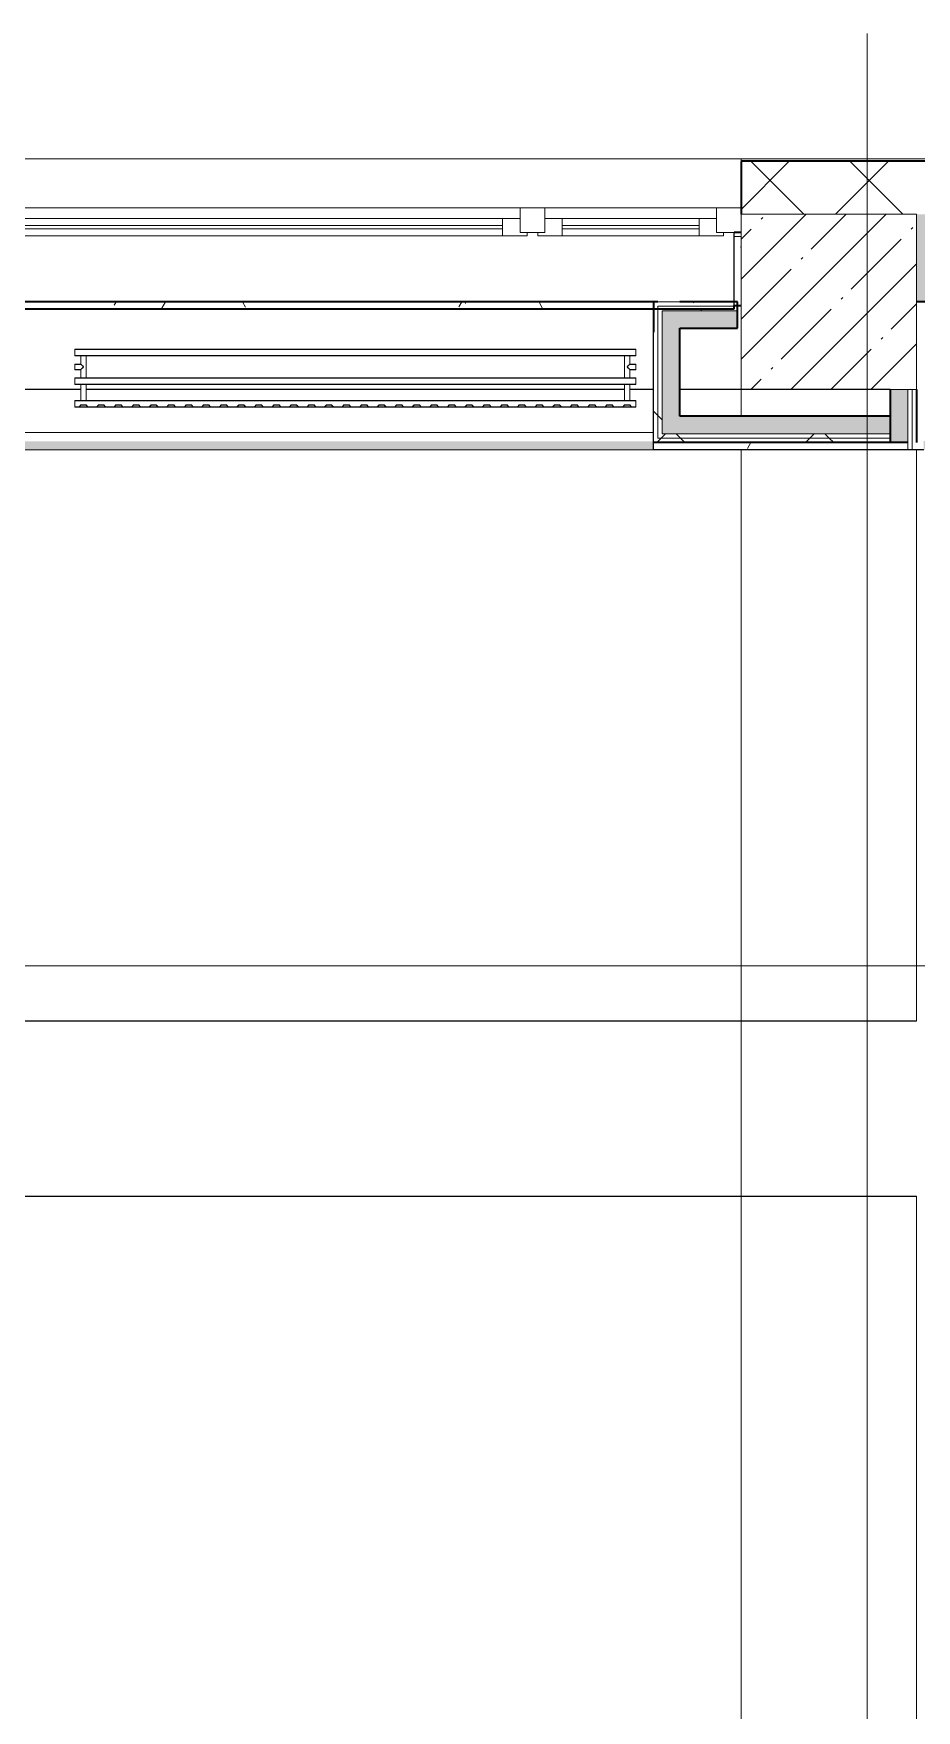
# Model space of a CAD drawing. Header units: millimetres. Extents: x 3914 to 443608, y -156176 to 78197.
# Drawn here: x 288547 to 291065, y -128843 to -124063 of the extents above; entities that cross this region are included whole.
import ezdxf

# ---------------------------------------------------------------- set-up
doc = ezdxf.new("R2010")
doc.units = ezdxf.units.MM
doc.layers.add('A-AREA-PATT-2', color=7, linetype='Continuous', lineweight=5, true_color=0xcde0ef, transparency=1)
for name, color, linetype, lineweight in [('A-FLOR', 7, 'Continuous', 9), ('A-GLAZ', 7, 'Continuous', 9), ('A-GLAZ-1', 7, 'Continuous', 5), ('A-WALL', 7, 'Continuous', 5), ('A-WALL-1', 7, 'Continuous', 35), ('I-WALL', 7, 'Continuous', 5), ('S-COLS', 7, 'Continuous', 9), ('S-COLS-1', 7, 'Continuous', 5), ('Оси', 7, 'Continuous', 9)]:
    doc.layers.add(name, color=color, linetype=linetype, lineweight=lineweight)
doc.layers.add('A-WALL-FNSH-1', color=9, linetype='Continuous', lineweight=5, true_color=0x808080)
doc.layers.add('M-EQPM-1', color=7, linetype='Continuous', lineweight=9, true_color=0xb2b2b2)
pattern_1 = [(0, (174964.42, -145977.62), (243.84, 60.96), [20.117, -162.763, 20.117, -162.763, -975.36]), (0, (174964.42, -145977.62), (243.84, 60.96), [-365.76, 20.117, -345.643, 20.117, -162.763, -426.72]), (0, (174964.42, -145977.62), (243.84, 60.96), [-914.4, 20.117, -101.803, 20.117, -284.683]), (120, (175055.86, -145947.14), (-174.71291, 180.691634), [20.117, -162.763, 20.117, -162.763, -975.36]), (120, (175055.86, -145947.14), (-174.71291, 180.691634), [-365.76, 20.117, -345.643, 20.117, -162.763, -426.72]), (120, (175055.86, -145947.14), (-174.71291, 180.691634), [-914.4, 20.117, -101.803, 20.117, -284.683]), (240, (175086.34, -145825.22), (-69.12709, -241.651634), [20.117, -162.763, 20.117, -162.763, -975.36]), (240, (175086.34, -145825.22), (-69.12709, -241.651634), [-365.76, 20.117, -345.643, 20.117, -162.763, -426.72]), (240, (175086.34, -145825.22), (-69.12709, -241.651634), [-914.4, 20.117, -101.803, 20.117, -284.683])]
pattern_2 = [(45, (174964.42, -145977.62), (-212.132, 212.132), []), (135, (174964.42, -145977.62), (-212.132, -212.132), [])]

# ---------------------------------------------------------------- blocks, each defined once
blk = doc.blocks.new('radiator_prado_classic_z_tip_30_po exemplyaru - Classic Z Тип 30-300-V473-Объем проектирования 2 этажа')
at = {"layer": 'M-EQPM-1'}
for p, q in [((0, 228), (0, 210)), ((1600, 228), (0, 228)), ((0, 210), (0, 228)), ((0, 228), (12.5, 228)), ((0, 210), (1600, 210)), ((17.8, 210), (0, 210)), ((12.5, 228), (37.5, 228)), ((37.5, 228), (12.5, 228)), ((12.5, 228), (37.5, 228)), ((12.5, 228), (17.5, 223)), ((12.5, 228), (17.5, 223)), ((32.5, 223), (17.5, 223)), ((17.5, 223), (32.5, 223)), ((17.5, 210), (17.5, 164)), ((17.5, 210), (17.5, 164)), ((17.8, 210), (17.5, 210)), ((17.5, 210), (17.8, 210)), ((17.8, 210), (17.5, 210)), ((17.5, 210), (32.5, 210)), ((32.2, 210), (17.8, 210)), ((17.8, 210), (32.2, 210)), ((18.5, 210), (17.8, 210)), ((19.7, 210), (18.5, 210)), ((21.2, 210), (19.7, 210)), ((23.1, 210), (21.2, 210)), ((25, 210), (23.1, 210)), ((26.9, 210), (25, 210)), ((28.7, 210), (26.9, 210)), ((30.3, 210), (28.7, 210)), ((31.5, 210), (30.3, 210)), ((32.2, 210), (31.5, 210)), ((32.5, 210), (32.2, 210)), ((32.2, 210), (32.5, 210)), ((32.5, 210), (32.2, 210)), ((1567.8, 210), (32.2, 210)), ((32.5, 223), (37.5, 228)), ((37.5, 228), (32.5, 223)), ((32.5, 164), (32.5, 210)), ((32.5, 164), (32.5, 210)), ((37.5, 228), (62.5, 228)), ((62.5, 228), (87.5, 228)), ((87.5, 228), (62.5, 228)), ((62.5, 228), (87.5, 228)), ((62.5, 228), (67.5, 223)), ((62.5, 228), (67.5, 223)), ((82.5, 223), (67.5, 223)), ((67.5, 223), (82.5, 223)), ((82.5, 223), (87.5, 228)), ((87.5, 228), (82.5, 223)), ((87.5, 228), (112.5, 228)), ((112.5, 228), (137.5, 228)), ((137.5, 228), (112.5, 228)), ((112.5, 228), (137.5, 228)), ((112.5, 228), (117.5, 223)), ((112.5, 228), (117.5, 223)), ((132.5, 223), (117.5, 223)), ((117.5, 223), (132.5, 223)), ((132.5, 223), (137.5, 228)), ((137.5, 228), (132.5, 223)), ((137.5, 228), (162.5, 228)), ((162.5, 228), (187.5, 228)), ((187.5, 228), (162.5, 228)), ((162.5, 228), (187.5, 228)), ((162.5, 228), (167.5, 223)), ((162.5, 228), (167.5, 223)), ((182.5, 223), (167.5, 223)), ((167.5, 223), (182.5, 223)), ((182.5, 223), (187.5, 228)), ((187.5, 228), (182.5, 223)), ((187.5, 228), (212.5, 228)), ((212.5, 228), (237.5, 228)), ((237.5, 228), (212.5, 228)), ((212.5, 228), (237.5, 228)), ((212.5, 228), (217.5, 223)), ((212.5, 228), (217.5, 223)), ((232.5, 223), (217.5, 223)), ((217.5, 223), (232.5, 223)), ((232.5, 223), (237.5, 228)), ((237.5, 228), (232.5, 223)), ((237.5, 228), (262.5, 228)), ((262.5, 228), (287.5, 228)), ((287.5, 228), (262.5, 228)), ((262.5, 228), (287.5, 228)), ((262.5, 228), (267.5, 223)), ((262.5, 228), (267.5, 223)), ((282.5, 223), (267.5, 223)), ((267.5, 223), (282.5, 223)), ((282.5, 223), (287.5, 228)), ((287.5, 228), (282.5, 223)), ((287.5, 228), (312.5, 228)), ((312.5, 228), (337.5, 228)), ((337.5, 228), (312.5, 228)), ((312.5, 228), (337.5, 228)), ((312.5, 228), (317.5, 223)), ((312.5, 228), (317.5, 223)), ((332.5, 223), (317.5, 223)), ((317.5, 223), (332.5, 223)), ((332.5, 223), (337.5, 228)), ((337.5, 228), (332.5, 223)), ((337.5, 228), (362.5, 228)), ((362.5, 228), (387.5, 228)), ((387.5, 228), (362.5, 228)), ((362.5, 228), (387.5, 228)), ((362.5, 228), (367.5, 223)), ((362.5, 228), (367.5, 223)), ((382.5, 223), (367.5, 223)), ((367.5, 223), (382.5, 223)), ((382.5, 223), (387.5, 228)), ((387.5, 228), (382.5, 223)), ((387.5, 228), (412.5, 228)), ((412.5, 228), (437.5, 228)), ((437.5, 228), (412.5, 228)), ((412.5, 228), (437.5, 228)), ((412.5, 228), (417.5, 223)), ((412.5, 228), (417.5, 223)), ((432.5, 223), (417.5, 223)), ((417.5, 223), (432.5, 223)), ((432.5, 223), (437.5, 228)), ((437.5, 228), (432.5, 223)), ((437.5, 228), (462.5, 228)), ((462.5, 228), (487.5, 228)), ((487.5, 228), (462.5, 228)), ((462.5, 228), (487.5, 228)), ((462.5, 228), (467.5, 223)), ((462.5, 228), (467.5, 223)), ((482.5, 223), (467.5, 223)), ((467.5, 223), (482.5, 223)), ((482.5, 223), (487.5, 228)), ((487.5, 228), (482.5, 223)), ((487.5, 228), (512.5, 228)), ((512.5, 228), (537.5, 228)), ((537.5, 228), (512.5, 228)), ((512.5, 228), (537.5, 228)), ((512.5, 228), (517.5, 223)), ((512.5, 228), (517.5, 223)), ((532.5, 223), (517.5, 223)), ((517.5, 223), (532.5, 223)), ((532.5, 223), (537.5, 228)), ((537.5, 228), (532.5, 223)), ((537.5, 228), (562.5, 228)), ((562.5, 228), (587.5, 228)), ((587.5, 228), (562.5, 228)), ((562.5, 228), (587.5, 228)), ((562.5, 228), (567.5, 223)), ((562.5, 228), (567.5, 223)), ((582.5, 223), (567.5, 223)), ((567.5, 223), (582.5, 223)), ((582.5, 223), (587.5, 228)), ((587.5, 228), (582.5, 223)), ((587.5, 228), (612.5, 228)), ((612.5, 228), (637.5, 228)), ((637.5, 228), (612.5, 228)), ((612.5, 228), (637.5, 228)), ((612.5, 228), (617.5, 223)), ((612.5, 228), (617.5, 223)), ((632.5, 223), (617.5, 223)), ((617.5, 223), (632.5, 223)), ((632.5, 223), (637.5, 228)), ((637.5, 228), (632.5, 223)), ((637.5, 228), (662.5, 228)), ((662.5, 228), (687.5, 228)), ((687.5, 228), (662.5, 228)), ((662.5, 228), (687.5, 228)), ((662.5, 228), (667.5, 223)), ((662.5, 228), (667.5, 223)), ((682.5, 223), (667.5, 223)), ((667.5, 223), (682.5, 223)), ((682.5, 223), (687.5, 228)), ((687.5, 228), (682.5, 223)), ((687.5, 228), (712.5, 228)), ((712.5, 228), (737.5, 228)), ((737.5, 228), (712.5, 228)), ((712.5, 228), (737.5, 228)), ((712.5, 228), (717.5, 223)), ((712.5, 228), (717.5, 223)), ((732.5, 223), (717.5, 223)), ((717.5, 223), (732.5, 223)), ((732.5, 223), (737.5, 228)), ((737.5, 228), (732.5, 223)), ((737.5, 228), (762.5, 228)), ((762.5, 228), (787.5, 228)), ((787.5, 228), (762.5, 228)), ((762.5, 228), (787.5, 228)), ((762.5, 228), (767.5, 223)), ((762.5, 228), (767.5, 223)), ((782.5, 223), (767.5, 223)), ((767.5, 223), (782.5, 223)), ((782.5, 223), (787.5, 228)), ((787.5, 228), (782.5, 223)), ((787.5, 228), (812.5, 228)), ((812.5, 228), (837.5, 228)), ((837.5, 228), (812.5, 228)), ((812.5, 228), (837.5, 228)), ((812.5, 228), (817.5, 223)), ((812.5, 228), (817.5, 223)), ((832.5, 223), (817.5, 223)), ((817.5, 223), (832.5, 223)), ((832.5, 223), (837.5, 228)), ((837.5, 228), (832.5, 223)), ((837.5, 228), (862.5, 228)), ((862.5, 228), (887.5, 228)), ((887.5, 228), (862.5, 228)), ((862.5, 228), (887.5, 228)), ((862.5, 228), (867.5, 223)), ((862.5, 228), (867.5, 223)), ((882.5, 223), (867.5, 223)), ((867.5, 223), (882.5, 223)), ((882.5, 223), (887.5, 228)), ((887.5, 228), (882.5, 223)), ((887.5, 228), (912.5, 228)), ((912.5, 228), (937.5, 228)), ((937.5, 228), (912.5, 228)), ((912.5, 228), (937.5, 228)), ((912.5, 228), (917.5, 223)), ((912.5, 228), (917.5, 223)), ((932.5, 223), (917.5, 223)), ((917.5, 223), (932.5, 223)), ((932.5, 223), (937.5, 228)), ((937.5, 228), (932.5, 223)), ((937.5, 228), (962.5, 228)), ((962.5, 228), (987.5, 228)), ((987.5, 228), (962.5, 228)), ((962.5, 228), (987.5, 228)), ((962.5, 228), (967.5, 223)), ((962.5, 228), (967.5, 223)), ((982.5, 223), (967.5, 223)), ((967.5, 223), (982.5, 223)), ((982.5, 223), (987.5, 228)), ((987.5, 228), (982.5, 223)), ((987.5, 228), (1012.5, 228)), ((1012.5, 228), (1037.5, 228)), ((1037.5, 228), (1012.5, 228)), ((1012.5, 228), (1037.5, 228)), ((1012.5, 228), (1017.5, 223)), ((1012.5, 228), (1017.5, 223)), ((1032.5, 223), (1017.5, 223)), ((1017.5, 223), (1032.5, 223)), ((1032.5, 223), (1037.5, 228)), ((1037.5, 228), (1032.5, 223)), ((1037.5, 228), (1062.5, 228)), ((1062.5, 228), (1087.5, 228)), ((1087.5, 228), (1062.5, 228)), ((1062.5, 228), (1087.5, 228)), ((1062.5, 228), (1067.5, 223)), ((1062.5, 228), (1067.5, 223)), ((1082.5, 223), (1067.5, 223)), ((1067.5, 223), (1082.5, 223)), ((1082.5, 223), (1087.5, 228)), ((1087.5, 228), (1082.5, 223)), ((1087.5, 228), (1112.5, 228)), ((1112.5, 228), (1137.5, 228)), ((1137.5, 228), (1112.5, 228)), ((1112.5, 228), (1137.5, 228)), ((1112.5, 228), (1117.5, 223)), ((1112.5, 228), (1117.5, 223)), ((1132.5, 223), (1117.5, 223)), ((1117.5, 223), (1132.5, 223)), ((1132.5, 223), (1137.5, 228)), ((1137.5, 228), (1132.5, 223)), ((1137.5, 228), (1162.5, 228)), ((1162.5, 228), (1187.5, 228)), ((1187.5, 228), (1162.5, 228)), ((1162.5, 228), (1187.5, 228)), ((1162.5, 228), (1167.5, 223)), ((1162.5, 228), (1167.5, 223)), ((1182.5, 223), (1167.5, 223)), ((1167.5, 223), (1182.5, 223)), ((1182.5, 223), (1187.5, 228)), ((1187.5, 228), (1182.5, 223)), ((1187.5, 228), (1212.5, 228)), ((1212.5, 228), (1237.5, 228)), ((1237.5, 228), (1212.5, 228)), ((1212.5, 228), (1237.5, 228)), ((1212.5, 228), (1217.5, 223)), ((1212.5, 228), (1217.5, 223)), ((1232.5, 223), (1217.5, 223)), ((1217.5, 223), (1232.5, 223)), ((1232.5, 223), (1237.5, 228)), ((1237.5, 228), (1232.5, 223)), ((1237.5, 228), (1262.5, 228)), ((1262.5, 228), (1287.5, 228)), ((1287.5, 228), (1262.5, 228)), ((1262.5, 228), (1287.5, 228)), ((1262.5, 228), (1267.5, 223)), ((1262.5, 228), (1267.5, 223)), ((1282.5, 223), (1267.5, 223)), ((1267.5, 223), (1282.5, 223)), ((1282.5, 223), (1287.5, 228)), ((1287.5, 228), (1282.5, 223)), ((1287.5, 228), (1312.5, 228)), ((1312.5, 228), (1337.5, 228)), ((1337.5, 228), (1312.5, 228)), ((1312.5, 228), (1337.5, 228)), ((1312.5, 228), (1317.5, 223)), ((1312.5, 228), (1317.5, 223)), ((1332.5, 223), (1317.5, 223)), ((1317.5, 223), (1332.5, 223)), ((1332.5, 223), (1337.5, 228)), ((1337.5, 228), (1332.5, 223)), ((1337.5, 228), (1362.5, 228)), ((1362.5, 228), (1387.5, 228)), ((1387.5, 228), (1362.5, 228)), ((1362.5, 228), (1387.5, 228)), ((1362.5, 228), (1367.5, 223)), ((1362.5, 228), (1367.5, 223)), ((1382.5, 223), (1367.5, 223)), ((1367.5, 223), (1382.5, 223)), ((1382.5, 223), (1387.5, 228)), ((1387.5, 228), (1382.5, 223)), ((1387.5, 228), (1412.5, 228)), ((1412.5, 228), (1437.5, 228)), ((1437.5, 228), (1412.5, 228)), ((1412.5, 228), (1437.5, 228)), ((1412.5, 228), (1417.5, 223)), ((1412.5, 228), (1417.5, 223)), ((1432.5, 223), (1417.5, 223)), ((1417.5, 223), (1432.5, 223)), ((1432.5, 223), (1437.5, 228)), ((1437.5, 228), (1432.5, 223)), ((1437.5, 228), (1462.5, 228)), ((1462.5, 228), (1487.5, 228)), ((1487.5, 228), (1462.5, 228)), ((1462.5, 228), (1487.5, 228)), ((1462.5, 228), (1467.5, 223)), ((1462.5, 228), (1467.5, 223)), ((1482.5, 223), (1467.5, 223)), ((1467.5, 223), (1482.5, 223)), ((1482.5, 223), (1487.5, 228)), ((1487.5, 228), (1482.5, 223)), ((1487.5, 228), (1512.5, 228)), ((1512.5, 228), (1537.5, 228)), ((1537.5, 228), (1512.5, 228)), ((1512.5, 228), (1537.5, 228)), ((1512.5, 228), (1517.5, 223)), ((1512.5, 228), (1517.5, 223)), ((1532.5, 223), (1517.5, 223)), ((1517.5, 223), (1532.5, 223)), ((1532.5, 223), (1537.5, 228)), ((1537.5, 228), (1532.5, 223)), ((1537.5, 228), (1562.5, 228)), ((1562.5, 228), (1587.5, 228)), ((1587.5, 228), (1562.5, 228)), ((1562.5, 228), (1587.5, 228)), ((1562.5, 228), (1567.5, 223)), ((1562.5, 228), (1567.5, 223)), ((1582.5, 223), (1567.5, 223)), ((1567.5, 223), (1582.5, 223)), ((1567.5, 210), (1567.5, 164)), ((1567.5, 210), (1567.5, 164)), ((1567.8, 210), (1567.5, 210)), ((1567.5, 210), (1582.5, 210)), ((1567.8, 210), (1567.5, 210)), ((1567.5, 210), (1567.8, 210)), ((1575, 210), (1567.8, 210)), ((1573.1, 210), (1567.8, 210)), ((1567.8, 210), (1582.2, 210)), ((1576.9, 210), (1573.1, 210)), ((1582.2, 210), (1575, 210)), ((1578.7, 210), (1576.9, 210)), ((1580.3, 210), (1578.7, 210)), ((1582.2, 210), (1580.3, 210)), ((1582.5, 210), (1582.2, 210)), ((1582.5, 210), (1582.2, 210)), ((1582.2, 210), (1582.5, 210)), ((1600, 210), (1582.2, 210)), ((1582.5, 223), (1587.5, 228)), ((1587.5, 228), (1582.5, 223)), ((1582.5, 164), (1582.5, 210)), ((1582.5, 164), (1582.5, 210)), ((1587.5, 228), (1600, 228)), ((1600, 210), (1600, 228)), ((1600, 228), (1600, 210)), ((1600, 164), (0, 164)), ((0, 164), (0, 146)), ((0, 146), (0, 164)), ((0, 164), (17.8, 164)), ((0, 146), (1600, 146)), ((18.5, 146), (0, 146)), ((17.8, 164), (17.5, 164)), ((17.5, 164), (17.8, 164)), ((17.8, 164), (17.5, 164)), ((17.5, 164), (32.5, 164)), ((17.5, 146), (17.5, 121.5)), ((17.5, 146), (17.5, 121.5)), ((17.5, 146), (18.5, 146)), ((18.5, 146), (17.5, 146)), ((17.5, 146), (18.5, 146)), ((32.5, 146), (17.5, 146)), ((32.2, 164), (17.8, 164)), ((17.8, 164), (18.5, 164)), ((25, 164), (17.8, 164)), ((18.5, 164), (19.7, 164)), ((18.5, 146), (32.2, 146)), ((32.2, 146), (18.5, 146)), ((18.5, 146), (19.7, 146)), ((19.7, 164), (21.2, 164)), ((19.7, 146), (21.2, 146)), ((21.2, 164), (23.1, 164)), ((21.2, 146), (23.1, 146)), ((23.1, 164), (25, 164)), ((23.1, 146), (32.2, 146)), ((25, 164), (26.9, 164)), ((26.9, 164), (25, 164)), ((26.9, 164), (28.7, 164)), ((28.7, 164), (26.9, 164)), ((28.7, 164), (30.3, 164)), ((32.2, 164), (28.7, 164)), ((30.3, 164), (31.5, 164)), ((31.5, 164), (32.2, 164)), ((32.5, 164), (32.2, 164)), ((32.2, 164), (32.5, 164)), ((32.5, 164), (32.2, 164)), ((32.2, 164), (1567.8, 164)), ((32.2, 146), (32.5, 146)), ((32.5, 146), (32.2, 146)), ((32.2, 146), (32.5, 146)), ((1567.8, 146), (32.2, 146)), ((32.5, 82), (32.5, 146)), ((32.5, 82), (32.5, 146)), ((1567.8, 164), (1567.5, 164)), ((1567.5, 164), (1582.5, 164)), ((1567.8, 164), (1567.5, 164)), ((1567.5, 164), (1567.8, 164)), ((1567.5, 146), (1567.5, 82)), ((1567.5, 146), (1567.5, 82)), ((1567.5, 146), (1567.8, 146)), ((1582.5, 146), (1567.5, 146)), ((1567.5, 146), (1567.8, 146)), ((1567.8, 146), (1567.5, 146)), ((1573.1, 164), (1567.8, 164)), ((1573.1, 164), (1567.8, 164)), ((1567.8, 164), (1582.2, 164)), ((1567.8, 146), (1569.7, 146)), ((1567.8, 146), (1581.5, 146)), ((1581.5, 146), (1567.8, 146)), ((1569.7, 146), (1571.2, 146)), ((1571.2, 146), (1575, 146)), ((1576.9, 164), (1573.1, 164)), ((1582.2, 164), (1573.1, 164)), ((1575, 146), (1578.7, 146)), ((1582.2, 164), (1576.9, 164)), ((1578.7, 146), (1581.5, 146)), ((1581.5, 146), (1582.5, 146)), ((1581.5, 146), (1582.5, 146)), ((1582.5, 146), (1581.5, 146)), ((1600, 146), (1581.5, 146)), ((1582.5, 164), (1582.2, 164)), ((1582.5, 164), (1582.2, 164)), ((1582.2, 164), (1582.5, 164)), ((1582.2, 164), (1600, 164)), ((1582.5, 121.5), (1582.5, 146)), ((1582.5, 121.5), (1582.5, 146)), ((1600, 146), (1600, 164)), ((1600, 164), (1600, 146)), ((17.5, 121.5), (0, 121.5)), ((17.5, 121.5), (0, 121.5)), ((0, 121.5), (0, 120.5)), ((0, 106.5), (0, 121.5)), ((0, 120.5), (0, 107.5)), ((0, 120.5), (0, 119.3)), ((0, 114), (0, 120.5)), ((0, 120.5), (0, 120.5)), ((0, 119.3), (0, 117.8)), ((0, 117.8), (0, 114)), ((0, 114), (0, 110.3)), ((0, 107.5), (0, 114)), ((0, 110.3), (0, 108.7)), ((0, 108.7), (0, 107.5)), ((0, 107.5), (0, 106.5)), ((0, 107.5), (0, 107.5)), ((0, 106.5), (17.5, 106.5)), ((0, 106.5), (17.5, 106.5)), ((17.5, 106.5), (17.5, 82)), ((17.5, 106.5), (17.5, 82)), ((1600, 121.5), (1582.5, 121.5)), ((1600, 121.5), (1582.5, 121.5)), ((1582.5, 82), (1582.5, 106.5)), ((1582.5, 106.5), (1600, 106.5)), ((1582.5, 82), (1582.5, 106.5)), ((1582.5, 106.5), (1600, 106.5)), ((1600, 121.5), (1600, 106.5)), ((1600, 120.5), (1600, 121.5)), ((1600, 121.5), (1600, 120.5)), ((1600, 120.5), (1600, 121.5)), ((1600, 107.5), (1600, 120.5)), ((1600, 120.5), (1600, 107.5)), ((1600, 107.5), (1600, 120.5)), ((1600, 106.5), (1600, 107.5)), ((1600, 107.5), (1600, 106.5)), ((1600, 106.5), (1600, 107.5)), ((1600, 82), (0, 82)), ((0, 82), (0, 64)), ((0, 64), (0, 82)), ((0, 82), (18.5, 82)), ((1600, 64), (0, 64)), ((0, 64), (1600, 64)), ((18.5, 82), (17.5, 82)), ((17.5, 82), (18.5, 82)), ((18.5, 82), (17.5, 82)), ((17.5, 82), (32.5, 82)), ((32.2, 82), (18.5, 82)), ((18.5, 82), (19.7, 82)), ((32.2, 82), (18.5, 82)), ((19.7, 82), (21.2, 82)), ((21.2, 82), (23.1, 82)), ((23.1, 82), (25, 82)), ((25, 82), (26.9, 82)), ((26.9, 82), (28.7, 82)), ((28.7, 82), (30.3, 82)), ((30.3, 82), (31.5, 82)), ((31.5, 82), (32.2, 82)), ((32.5, 82), (32.2, 82)), ((32.2, 82), (32.5, 82)), ((32.5, 82), (32.2, 82)), ((32.2, 82), (1567.8, 82)), ((1567.8, 82), (1567.5, 82)), ((1567.5, 82), (1582.5, 82)), ((1567.8, 82), (1567.5, 82)), ((1567.5, 82), (1567.8, 82)), ((1569.7, 82), (1567.8, 82)), ((1581.5, 82), (1567.8, 82)), ((1567.8, 82), (1568.5, 82)), ((1568.5, 82), (1581.5, 82)), ((1573.1, 82), (1569.7, 82)), ((1576.9, 82), (1573.1, 82)), ((1580.3, 82), (1576.9, 82)), ((1581.5, 82), (1580.3, 82)), ((1582.5, 82), (1581.5, 82)), ((1582.5, 82), (1581.5, 82)), ((1581.5, 82), (1582.5, 82)), ((1581.5, 82), (1600, 82)), ((1600, 64), (1600, 82)), ((1600, 82), (1600, 64))]:
    blk.add_line(p, q, dxfattribs=at)
for points, knots in [([(18.5, 120.5), (18.4, 120.6), (18.3, 120.7), (18.1, 120.9), (17.9, 121.1), (17.8, 121.2), (17.7, 121.3), (17.5, 121.5), (17.5, 121.5), (17.5, 121.5)], [0.7142857, 0.7142857, 0.7142857, 0.7142857, 0.75, 0.7857143, 0.8214286, 0.8571429, 0.8928571, 0.9285714, 1, 1, 1, 1]), ([(17.5, 121.5), (17.5, 121.5), (17.5, 121.5), (17.7, 121.3), (17.8, 121.2), (17.9, 121.1), (18.1, 120.9), (18.3, 120.7), (18.4, 120.6), (18.5, 120.5)], [0, 0, 0, 0, 0.0714286, 0.1071429, 0.1428571, 0.1785714, 0.2142857, 0.25, 0.2857143, 0.2857143, 0.2857143, 0.2857143]), ([(17.5, 121.5), (17.5, 121.5), (17.5, 121.5), (17.7, 121.3), (17.8, 121.2), (17.9, 121.1), (18.1, 120.9), (18.3, 120.7), (18.4, 120.6), (18.5, 120.5)], [0, 0, 0, 0, 0.0714286, 0.1071429, 0.1428571, 0.1785714, 0.2142857, 0.25, 0.2857143, 0.2857143, 0.2857143, 0.2857143]), ([(25, 114), (24.5, 114.5), (23.6, 115.4), (22.4, 116.6), (21.6, 117.4), (21.1, 117.9), (20.8, 118.2), (20.5, 118.5), (20.2, 118.8), (19.8, 119.1), (19.6, 119.4), (19.3, 119.7), (19, 120), (18.7, 120.3), (18.5, 120.5), (18.3, 120.7), (18.1, 120.9), (17.9, 121.1), (17.8, 121.2), (17.7, 121.3), (17.5, 121.5), (17.5, 121.5), (17.5, 121.5)], [0, 0, 0, 0, 0.142857, 0.285714, 0.357143, 0.392857, 0.428571, 0.464286, 0.5, 0.535714, 0.571429, 0.607143, 0.642857, 0.678571, 0.714286, 0.75, 0.785714, 0.821429, 0.857143, 0.892857, 0.928571, 1, 1, 1, 1]), ([(17.5, 106.5), (17.5, 106.5), (17.5, 106.5), (17.7, 106.7), (17.8, 106.8), (17.9, 106.9), (18.1, 107.1), (18.3, 107.3), (18.5, 107.5), (18.7, 107.7), (19, 108), (19.3, 108.3), (19.6, 108.6), (19.8, 108.9), (20.3, 109.3), (20.7, 109.7), (21.1, 110.1), (21.6, 110.6), (22.4, 111.4), (23.6, 112.6), (24.5, 113.5), (25, 114)], [0, 0, 0, 0, 0.071429, 0.107143, 0.142857, 0.178571, 0.214286, 0.25, 0.285714, 0.321429, 0.357143, 0.392857, 0.428571, 0.464286, 0.5, 0.571429, 0.607143, 0.642857, 0.714286, 0.857143, 1, 1, 1, 1]), ([(17.5, 106.5), (17.5, 106.5), (17.5, 106.5), (17.7, 106.7), (17.8, 106.8), (17.9, 106.9), (18.1, 107.1), (18.3, 107.3), (18.4, 107.4), (18.5, 107.5)], [0, 0, 0, 0, 0.0714286, 0.1071429, 0.1428571, 0.1785714, 0.2142857, 0.25, 0.2857143, 0.2857143, 0.2857143, 0.2857143]), ([(18.5, 107.5), (18.4, 107.4), (18.3, 107.3), (18.1, 107.1), (17.9, 106.9), (17.8, 106.8), (17.7, 106.7), (17.5, 106.5), (17.5, 106.5), (17.5, 106.5)], [0.7142857, 0.7142857, 0.7142857, 0.7142857, 0.75, 0.7857143, 0.8214286, 0.8571429, 0.8928571, 0.9285714, 1, 1, 1, 1]), ([(18.5, 107.5), (18.4, 107.4), (18.3, 107.3), (18.1, 107.1), (17.9, 106.9), (17.8, 106.8), (17.7, 106.7), (17.5, 106.5), (17.5, 106.5), (17.5, 106.5)], [0.7142857, 0.7142857, 0.7142857, 0.7142857, 0.75, 0.7857143, 0.8214286, 0.8571429, 0.8928571, 0.9285714, 1, 1, 1, 1]), ([(22.1, 116.9), (21.9, 117.1), (21.6, 117.4), (21.1, 117.9), (20.8, 118.2), (20.5, 118.5), (20.2, 118.8), (19.9, 119.2), (19.7, 119.3), (19.6, 119.4)], [0.2857143, 0.2857143, 0.2857143, 0.2857143, 0.3571429, 0.3928571, 0.4285714, 0.4642857, 0.5, 0.5357143, 0.5714286, 0.5714286, 0.5714286, 0.5714286]), ([(19.6, 119.4), (19.7, 119.3), (19.9, 119.2), (20.3, 118.7), (20.7, 118.3), (21.1, 117.9), (21.6, 117.4), (21.9, 117.1), (22.1, 116.9)], [0.4285714, 0.4285714, 0.4285714, 0.4285714, 0.4642857, 0.5, 0.5714286, 0.6071429, 0.6428571, 0.7142857, 0.7142857, 0.7142857, 0.7142857]), ([(19.6, 119.4), (19.7, 119.3), (19.8, 119.1), (20.3, 118.7), (20.6, 118.4), (20.8, 118.2)], [0.4285714, 0.4285714, 0.4285714, 0.4285714, 0.4642857, 0.5, 0.5714286, 0.5714286, 0.5714286, 0.5714286]), ([(19.6, 108.6), (19.7, 108.7), (19.9, 108.8), (20.3, 109.3), (20.7, 109.7), (21.1, 110.1), (21.6, 110.6), (21.9, 110.9), (22.1, 111.1)], [0.4285714, 0.4285714, 0.4285714, 0.4285714, 0.4642857, 0.5, 0.5714286, 0.6071429, 0.6428571, 0.7142857, 0.7142857, 0.7142857, 0.7142857]), ([(22.1, 111.1), (21.9, 110.9), (21.6, 110.6), (21.1, 110.1), (20.8, 109.8), (20.5, 109.5), (20.2, 109.2), (19.9, 108.8), (19.7, 108.7), (19.6, 108.6)], [0.2857143, 0.2857143, 0.2857143, 0.2857143, 0.3571429, 0.3928571, 0.4285714, 0.4642857, 0.5, 0.5357143, 0.5714286, 0.5714286, 0.5714286, 0.5714286]), ([(20.8, 118.2), (20.9, 118.1), (21.1, 117.9), (21.6, 117.4), (21.9, 117.1), (22.1, 116.9)], [0.5714286, 0.5714286, 0.5714286, 0.5714286, 0.6071429, 0.6428571, 0.7142857, 0.7142857, 0.7142857, 0.7142857]), ([(22.1, 111.1), (21.9, 110.9), (21.6, 110.6), (21.1, 110.1), (20.9, 109.9), (20.8, 109.8)], [0.2857143, 0.2857143, 0.2857143, 0.2857143, 0.3571429, 0.3928571, 0.4285714, 0.4285714, 0.4285714, 0.4285714]), ([(1575, 114), (1575.5, 114.5), (1576.4, 115.4), (1577.6, 116.6), (1578.4, 117.4), (1578.9, 117.9), (1579.2, 118.2), (1579.5, 118.5), (1579.8, 118.8), (1580.1, 119.2), (1580.4, 119.4), (1580.7, 119.7), (1581, 120), (1581.3, 120.3), (1581.5, 120.5), (1581.7, 120.7), (1581.9, 120.9), (1582.1, 121.1), (1582.2, 121.2), (1582.3, 121.3), (1582.5, 121.5), (1582.5, 121.5), (1582.5, 121.5)], [0, 0, 0, 0, 0.142857, 0.285714, 0.357143, 0.392857, 0.428571, 0.464286, 0.5, 0.535714, 0.571429, 0.607143, 0.642857, 0.678571, 0.714286, 0.75, 0.785714, 0.821429, 0.857143, 0.892857, 0.928571, 1, 1, 1, 1]), ([(1582.5, 106.5), (1582.5, 106.5), (1582.5, 106.5), (1582.3, 106.7), (1582.2, 106.8), (1582.1, 106.9), (1581.9, 107.1), (1581.7, 107.3), (1581.5, 107.5), (1581.3, 107.7), (1581, 108), (1580.7, 108.3), (1580.4, 108.6), (1580.1, 108.8), (1579.7, 109.3), (1579.3, 109.7), (1578.9, 110.1), (1578.4, 110.6), (1577.6, 111.4), (1576.4, 112.6), (1575.5, 113.5), (1575, 114)], [0, 0, 0, 0, 0.071429, 0.107143, 0.142857, 0.178571, 0.214286, 0.25, 0.285714, 0.321429, 0.357143, 0.392857, 0.428571, 0.464286, 0.5, 0.571429, 0.607143, 0.642857, 0.714286, 0.857143, 1, 1, 1, 1]), ([(1580.4, 119.4), (1580.3, 119.3), (1580.1, 119.2), (1579.7, 118.7), (1579.3, 118.3), (1578.9, 117.9), (1578.4, 117.4), (1578.1, 117.1), (1577.9, 116.9)], [0.4285714, 0.4285714, 0.4285714, 0.4285714, 0.4642857, 0.5, 0.5714286, 0.6071429, 0.6428571, 0.7142857, 0.7142857, 0.7142857, 0.7142857]), ([(1577.9, 116.9), (1578.1, 117.1), (1578.4, 117.4), (1578.9, 117.9), (1579.2, 118.2), (1579.5, 118.5), (1579.8, 118.8), (1580.1, 119.2), (1580.3, 119.3), (1580.4, 119.4)], [0.2857143, 0.2857143, 0.2857143, 0.2857143, 0.3571429, 0.3928571, 0.4285714, 0.4642857, 0.5, 0.5357143, 0.5714286, 0.5714286, 0.5714286, 0.5714286]), ([(1579.2, 118.2), (1579.1, 118.1), (1578.9, 117.9), (1578.4, 117.4), (1578.1, 117.1), (1577.9, 116.9)], [0.5714286, 0.5714286, 0.5714286, 0.5714286, 0.6071429, 0.6428571, 0.7142857, 0.7142857, 0.7142857, 0.7142857]), ([(1577.9, 111.1), (1578.1, 110.9), (1578.4, 110.6), (1578.9, 110.1), (1579.2, 109.8), (1579.5, 109.5), (1579.8, 109.2), (1580.1, 108.8), (1580.3, 108.7), (1580.4, 108.6)], [0.2857143, 0.2857143, 0.2857143, 0.2857143, 0.3571429, 0.3928571, 0.4285714, 0.4642857, 0.5, 0.5357143, 0.5714286, 0.5714286, 0.5714286, 0.5714286]), ([(1577.9, 111.1), (1578.1, 110.9), (1578.4, 110.6), (1578.9, 110.1), (1579.2, 109.8), (1579.5, 109.5), (1579.8, 109.2), (1580.1, 108.8), (1580.3, 108.7), (1580.4, 108.6)], [0.2857143, 0.2857143, 0.2857143, 0.2857143, 0.3571429, 0.3928571, 0.4285714, 0.4642857, 0.5, 0.5357143, 0.5714286, 0.5714286, 0.5714286, 0.5714286]), ([(1580.4, 108.6), (1580.3, 108.7), (1580.1, 108.8), (1579.7, 109.3), (1579.3, 109.7), (1578.9, 110.1), (1578.4, 110.6), (1578.1, 110.9), (1577.9, 111.1)], [0.4285714, 0.4285714, 0.4285714, 0.4285714, 0.4642857, 0.5, 0.5714286, 0.6071429, 0.6428571, 0.7142857, 0.7142857, 0.7142857, 0.7142857]), ([(1580.4, 119.4), (1580.3, 119.3), (1580.1, 119.2), (1579.7, 118.7), (1579.4, 118.4), (1579.2, 118.2)], [0.4285714, 0.4285714, 0.4285714, 0.4285714, 0.4642857, 0.5, 0.5714286, 0.5714286, 0.5714286, 0.5714286]), ([(1582.5, 121.5), (1582.5, 121.5), (1582.5, 121.5), (1582.3, 121.3), (1582.2, 121.2), (1582.1, 121.1), (1581.9, 120.9), (1581.7, 120.7), (1581.6, 120.6), (1581.5, 120.5)], [0, 0, 0, 0, 0.0714286, 0.1071429, 0.1428571, 0.1785714, 0.2142857, 0.25, 0.2857143, 0.2857143, 0.2857143, 0.2857143]), ([(1582.5, 121.5), (1582.5, 121.5), (1582.5, 121.5), (1582.3, 121.3), (1582.2, 121.2), (1582.1, 121.1), (1581.9, 120.9), (1581.7, 120.7), (1581.6, 120.6), (1581.5, 120.5)], [0, 0, 0, 0, 0.0714286, 0.1071429, 0.1428571, 0.1785714, 0.2142857, 0.25, 0.2857143, 0.2857143, 0.2857143, 0.2857143]), ([(1581.5, 120.5), (1581.6, 120.6), (1581.7, 120.7), (1581.9, 120.9), (1582.1, 121.1), (1582.2, 121.2), (1582.3, 121.3), (1582.5, 121.5), (1582.5, 121.5), (1582.5, 121.5)], [0.7142857, 0.7142857, 0.7142857, 0.7142857, 0.75, 0.7857143, 0.8214286, 0.8571429, 0.8928571, 0.9285714, 1, 1, 1, 1]), ([(1581.5, 107.5), (1581.6, 107.4), (1581.7, 107.3), (1581.9, 107.1), (1582.1, 106.9), (1582.2, 106.8), (1582.3, 106.7), (1582.5, 106.5), (1582.5, 106.5), (1582.5, 106.5)], [0.7142857, 0.7142857, 0.7142857, 0.7142857, 0.75, 0.7857143, 0.8214286, 0.8571429, 0.8928571, 0.9285714, 1, 1, 1, 1]), ([(1581.5, 107.5), (1581.6, 107.4), (1581.7, 107.3), (1581.9, 107.1), (1582.1, 106.9), (1582.2, 106.8), (1582.3, 106.7), (1582.5, 106.5), (1582.5, 106.5), (1582.5, 106.5)], [0.7142857, 0.7142857, 0.7142857, 0.7142857, 0.75, 0.7857143, 0.8214286, 0.8571429, 0.8928571, 0.9285714, 1, 1, 1, 1]), ([(1582.5, 106.5), (1582.5, 106.5), (1582.5, 106.5), (1582.3, 106.7), (1582.2, 106.8), (1582.1, 106.9), (1581.9, 107.1), (1581.7, 107.3), (1581.6, 107.4), (1581.5, 107.5)], [0, 0, 0, 0, 0.0714286, 0.1071429, 0.1428571, 0.1785714, 0.2142857, 0.25, 0.2857143, 0.2857143, 0.2857143, 0.2857143])]:
    blk.add_open_spline(points, degree=3, knots=knots, dxfattribs=at)
for points in [[(19.6, 119.4), (19.5, 119.5), (19.3, 119.7), (19, 120), (18.7, 120.3), (18.6, 120.4), (18.5, 120.5)], [(18.5, 120.5), (18.6, 120.4), (18.7, 120.3), (19, 120), (19.3, 119.7), (19.5, 119.5), (19.6, 119.4)], [(18.5, 120.5), (18.6, 120.4), (18.7, 120.3), (19, 120), (19.3, 119.7), (19.5, 119.5), (19.6, 119.4)], [(18.5, 107.5), (18.6, 107.6), (18.7, 107.7), (19, 108), (19.3, 108.3), (19.5, 108.5), (19.6, 108.6)], [(19.6, 108.6), (19.5, 108.5), (19.3, 108.3), (19, 108), (18.7, 107.7), (18.6, 107.6), (18.5, 107.5)], [(19.6, 108.6), (19.5, 108.5), (19.3, 108.3), (19, 108), (18.7, 107.7), (18.6, 107.6), (18.5, 107.5)], [(20.8, 109.8), (20.7, 109.7), (20.5, 109.5), (20.2, 109.2), (19.8, 108.9), (19.7, 108.7), (19.6, 108.6)], [(25, 114), (24.5, 114.5), (23.6, 115.4), (22.6, 116.4), (22.1, 116.9)], [(22.1, 116.9), (22.6, 116.4), (23.6, 115.4), (24.5, 114.5), (25, 114)], [(22.1, 116.9), (22.6, 116.4), (23.6, 115.4), (24.5, 114.5), (25, 114)], [(22.1, 111.1), (22.6, 111.6), (23.6, 112.6), (24.5, 113.5), (25, 114)], [(25, 114), (24.5, 113.5), (23.6, 112.6), (22.6, 111.6), (22.1, 111.1)], [(25, 114), (24.5, 113.5), (23.6, 112.6), (22.6, 111.6), (22.1, 111.1)], [(1577.9, 116.9), (1577.4, 116.4), (1576.4, 115.4), (1575.5, 114.5), (1575, 114)], [(1577.9, 116.9), (1577.4, 116.4), (1576.4, 115.4), (1575.5, 114.5), (1575, 114)], [(1575, 114), (1575.5, 114.5), (1576.4, 115.4), (1577.4, 116.4), (1577.9, 116.9)], [(1575, 114), (1575.5, 113.5), (1576.4, 112.6), (1577.4, 111.6), (1577.9, 111.1)], [(1575, 114), (1575.5, 113.5), (1576.4, 112.6), (1577.4, 111.6), (1577.9, 111.1)], [(1577.9, 111.1), (1577.4, 111.6), (1576.4, 112.6), (1575.5, 113.5), (1575, 114)], [(1581.5, 120.5), (1581.4, 120.4), (1581.3, 120.3), (1581, 120), (1580.7, 119.7), (1580.5, 119.5), (1580.4, 119.4)], [(1581.5, 120.5), (1581.4, 120.4), (1581.3, 120.3), (1581, 120), (1580.7, 119.7), (1580.5, 119.5), (1580.4, 119.4)], [(1580.4, 119.4), (1580.5, 119.5), (1580.7, 119.7), (1581, 120), (1581.3, 120.3), (1581.4, 120.4), (1581.5, 120.5)], [(1580.4, 108.6), (1580.5, 108.5), (1580.7, 108.3), (1581, 108), (1581.3, 107.7), (1581.4, 107.6), (1581.5, 107.5)], [(1580.4, 108.6), (1580.5, 108.5), (1580.7, 108.3), (1581, 108), (1581.3, 107.7), (1581.4, 107.6), (1581.5, 107.5)], [(1581.5, 107.5), (1581.4, 107.6), (1581.3, 107.7), (1581, 108), (1580.7, 108.3), (1580.5, 108.5), (1580.4, 108.6)]]:
    blk.add_open_spline(points, degree=3, dxfattribs=at)
blk = doc.blocks.new('120_Окно_СКБ_2Ст_Фрамуга сверху - 120_Окно_СКБ_2Ст_2300х2500_h_ ДОО-23103760-Объем проектирования 2 этажа')
at = {"layer": 'A-GLAZ'}
for p, q in [((-1150, -127), (-1150, -57)), ((-1150, -57), (-1080, -57)), ((-1080, -57), (-1080, -127)), ((520, -87), (-1080, -87)), ((-1080, -87), (-1080, -127)), ((-1030, -137), (-1030, -87)), ((470, -137), (470, -87)), ((520, -127), (520, -57)), ((520, -57), (590, -57)), ((520, -127), (520, -87)), ((590, -57), (590, -127)), ((1080, -87), (590, -87)), ((590, -87), (590, -127)), ((640, -137), (640, -87)), ((1030, -137), (1030, -87)), ((1080, -127), (1080, -57)), ((1080, -57), (1150, -57)), ((1080, -127), (1080, -87)), ((1150, -57), (1150, -127)), ((-1080, -127), (-1150, -127)), ((-1080, -127), (-1100, -127)), ((-1100, -127), (-1100, -137)), ((-1100, -137), (540, -137)), ((540, -137), (-1100, -137)), ((590, -127), (520, -127)), ((540, -127), (520, -127)), ((540, -137), (540, -127)), ((590, -127), (570, -127)), ((570, -127), (570, -137)), ((570, -137), (1100, -137)), ((1100, -137), (570, -137)), ((1150, -127), (1080, -127)), ((1100, -127), (1080, -127)), ((1100, -137), (1100, -127))]:
    blk.add_line(p, q, dxfattribs=at)
at = {"layer": 'A-GLAZ-1'}
for p, q in [((1150, -57), (-1150, -57)), ((-1080, -57), (1080, -57)), ((-1130, -127), (-1100, -127)), ((-1030, -107), (470, -107)), ((470, -117), (-1030, -117)), ((540, -127), (570, -127)), ((540, -127), (570, -127)), ((640, -107), (1030, -107)), ((1030, -117), (640, -117)), ((1100, -127), (1130, -127))]:
    blk.add_line(p, q, dxfattribs=at)
blk = doc.blocks.new('BSC_Колонна _Прямоугольная - 500х500-23282985-Объем проектирования 2 этажа')
at = {"layer": 'S-COLS-1'}
h = blk.add_hatch(dxfattribs=at)
h.set_pattern_fill('FP_206', color=256, style=0, pattern_type=2)
h.set_pattern_definition([(45, (-115850.45, -21150), (-114.04925, 114.04925), []), (45, (-115736.4, -21150), (-114.04925, 114.04925), [201.613, -40.323, 6.706, -33.617])])
h.paths.add_polyline_path([(-100.9, -250), (250, -250), (250, 250), (-250, 250), (-250, -250)])
for p, q in [((250, 250), (-250, 250)), ((-250, 250), (-250, -250)), ((250, -250), (250, 250)), ((-250, -250), (250, -250))]:
    blk.add_line(p, q, dxfattribs=at)

msp = doc.modelspace()

# ---------------------------------------------------------------- hatches: boundary and pattern name
at = {"layer": 'A-AREA-PATT-2'}
h = msp.add_hatch(color=256, dxfattribs=at)
h.paths.add_polyline_path([(287100.3, -125249.6), (290314.4, -125248.6), (290314.4, -125224.6), (286035.4, -125225.3), (286035.4, -125249.6), (286739, -125249.6)])
h.paths.add_polyline_path([(294327.7, -125248.6), (295094.1, -125247.6), (295094.1, -125223.6), (293500.9, -125223.6), (293501.2, -125248.6), (294084.7, -125248.6)])
h.paths.add_polyline_path([(293072.6, -125248.6), (293099.4, -125247.6), (293099.4, -125223.6), (291085.4, -125224.5), (291085.4, -125248.6), (292882.2, -125248.6)])
at = {"layer": 'A-WALL'}
h = msp.add_hatch(dxfattribs=at)
h.set_pattern_fill('FP_24', color=256, style=0, pattern_type=2)
h.set_pattern_definition([(45, (174964.42, -145977.62), (-141.42136, 141.42136), []), (135, (174964.42, -145977.62), (-141.42136, -141.42136), [])])
h.paths.add_polyline_path([(285314.4, -124577.6), (286214.4, -124577.6), (286214.4, -124427.6), (284914.9, -124427.6), (284914.9, -124577.6)])
h.paths.add_polyline_path([(280514.6, -124577.6), (281814.9, -124577.6), (281814.9, -124427.6), (280514.6, -124427.6)])
h.paths.add_polyline_path([(284014.9, -124577.6), (284014.9, -124427.6), (282714.9, -124427.6), (282714.9, -124577.6), (283486.7, -124577.6)])
h.paths.add_polyline_path([(278214.6, -124577.6), (278214.6, -124427.6), (277014.4, -124427.6), (277014.4, -124577.6)])
h.paths.add_polyline_path([(276039.4, -124577.6), (276114.4, -124577.6), (276114.4, -124427.6), (271574.4, -124427.6), (271574.4, -124577.6), (275829.4, -124577.6)])
h.paths.add_polyline_path([(268274.4, -124577.6), (268274.4, -124427.6), (268024.4, -124427.6), (268024.4, -124577.6)])
h.paths.add_polyline_path([(292882.2, -124577.6), (294214.6, -124577.6), (294214.6, -124427.6), (292864.9, -124427.6), (292864.9, -124577.6)])
h.paths.add_polyline_path([(290714, -124577.6), (291964.9, -124577.6), (291964.9, -124427.6), (290564.9, -124427.6), (290564.9, -124577.6)])
h.paths.add_polyline_path([(287114.4, -124577.6), (288264.9, -124577.6), (288264.9, -124427.6), (287114.4, -124427.6)])
h.paths.add_polyline_path([(299794.4, -124577.6), (300194.4, -124577.6), (300194.4, -124427.6), (295114.6, -124427.6), (295114.6, -124577.6), (298664.1, -124577.6)])
at = {"layer": 'I-WALL'}
h = msp.add_hatch(dxfattribs=at)
h.set_pattern_fill('FP_1', color=256, style=0, pattern_type=2)
h.set_pattern_definition([(45, (174964.42, -145977.62), (-114.04925, 114.04925), []), (45, (175078.47, -145977.62), (-114.04925, 114.04925), [201.612, -40.322, 6.706, -33.617])])
h.paths.add_polyline_path([(285314.4, -124827.6), (285314.4, -124577.6), (284914.9, -124577.6), (284914.9, -124827.6), (285309.5, -124827.6)])
h.paths.add_polyline_path([(283486.7, -124827.6), (284014.9, -124827.6), (284014.9, -124577.6), (282714.9, -124577.6), (282714.9, -124827.6), (283434.4, -124827.6)])
h.paths.add_polyline_path([(275536.6, -124827.6), (275544.4, -124827.6), (275544.4, -124577.6), (275524.4, -124577.6), (275524.4, -124827.6)])
h.paths.add_polyline_path([(296174.4, -124827.6), (296174.4, -124577.6), (295814.4, -124577.6), (295814.4, -124827.6)])
h.paths.add_polyline_path([(275764.4, -124827.6), (276114.4, -124827.6), (276114.4, -124577.6), (275764.4, -124577.6), (275764.4, -124585.9)])
h.paths.add_polyline_path([(294214.6, -124827.6), (294214.6, -124577.6), (292864.9, -124577.6), (292864.9, -124827.6), (293604.9, -124827.6)])
h.paths.add_polyline_path([(291964.9, -124827.6), (291964.9, -124577.6), (291064.9, -124577.6), (291064.9, -124827.6), (291436.7, -124827.6)])
h.paths.add_polyline_path([(278214.6, -124827.6), (278214.6, -124577.6), (277014.4, -124577.6), (277014.4, -124827.6)])
h.paths.add_polyline_path([(287114.4, -124827.6), (288264.9, -124827.6), (288264.9, -124577.6), (287114.4, -124577.6)])
h.paths.add_polyline_path([(281014.4, -124827.6), (281814.9, -124827.6), (281814.9, -124577.6), (281014.4, -124577.6)])
h.paths.add_polyline_path([(286014.4, -124827.6), (286214.4, -124827.6), (286214.4, -124577.6), (286014.4, -124577.6), (286014.4, -124702.6)])
h = msp.add_hatch(dxfattribs=at)
h.set_pattern_fill('FP_191', color=256, style=0, pattern_type=2)
h.set_pattern_definition(pattern_1)
h.paths.add_polyline_path([(290554.9, -124837.6), (290564.9, -124837.6), (290564.9, -124629.6), (290544.9, -124629.6), (290544.9, -124827.6), (290554.9, -124832.6)])
h = msp.add_hatch(dxfattribs=at)
h.set_pattern_fill('FP_191', color=256, style=0, pattern_type=2)
h.set_pattern_definition(pattern_1)
h.paths.add_polyline_path([(290452.9, -124847.6), (290544.9, -124847.6), (290544.9, -124837.6), (290389.9, -124827.6), (286014.4, -124827.6), (286037.9, -124847.6), (290352.6, -124847.6)])
h.paths.add_polyline_path([(286014.4, -124847.6), (286034.4, -124847.6), (286014.4, -124827.6)])
h = msp.add_hatch(dxfattribs=at)
h.set_pattern_fill('FP_192', color=256, style=0, pattern_type=2)
h.set_pattern_definition(pattern_2)
h.paths.add_polyline_path([(290314.9, -125228.6), (290327.4, -125228.6), (290327.4, -124847.6), (290314.9, -124847.6), (290314.9, -125224.6)])
h = msp.add_hatch(dxfattribs=at)
h.set_pattern_fill('FP_192', color=256, style=0, pattern_type=2)
h.set_pattern_definition(pattern_2)
h.paths.add_polyline_path([(290339.9, -125216.1), (290339.9, -124847.6), (290327.4, -124847.6), (290327.4, -125216.1)])
h = msp.add_hatch(dxfattribs=at)
h.set_pattern_fill('FP_192', color=256, style=0, pattern_type=2)
h.set_pattern_definition(pattern_2)
h.paths.add_polyline_path([(290554.9, -124852.6), (290554.9, -124840.1), (290544.9, -124840.9), (290544.9, -124847.6), (290339.9, -124847.6), (290339.9, -124852.6), (290544.9, -124852.6)])
for points in [[(290389.9, -125203.6), (290389.9, -124852.6), (290339.9, -124852.6), (290339.9, -125203.6), (290352.6, -125203.6)], [(290554.9, -124902.6), (290554.9, -124852.6), (290389.9, -124852.6), (290389.9, -124902.6)], [(290989.9, -125228.6), (291039.9, -125227.1), (291039.9, -125077.6), (290989.9, -125077.6), (290989.9, -125198.6)], [(290989.9, -125203.6), (290989.9, -125153.6), (290389.9, -125153.6), (290389.9, -125203.6), (290714, -125203.6)]]:
    msp.add_hatch(color=256, dxfattribs=at).paths.add_polyline_path(points)
h = msp.add_hatch(dxfattribs=at)
h.set_pattern_fill('FP_192', color=256, style=0, pattern_type=2)
h.set_pattern_definition(pattern_2)
h.paths.add_polyline_path([(290554.9, -124840.1), (290554.9, -124832.6), (290544.9, -124827.6), (290389.9, -124827.6), (290544.9, -124837.6), (290544.9, -124840.1)])
h = msp.add_hatch(dxfattribs=at)
h.set_pattern_fill('FP_191', color=256, style=0, pattern_type=2)
h.set_pattern_definition(pattern_1)
h.paths.add_polyline_path([(290315.6, -125248.6), (291039.9, -125247.6), (291039.9, -125228.6), (290314.9, -125228.6), (290314.9, -125248.6)])
h = msp.add_hatch(dxfattribs=at)
h.set_pattern_fill('FP_192', color=256, style=0, pattern_type=2)
h.set_pattern_definition(pattern_2)
h.paths.add_polyline_path([(290389.9, -125228.6), (290989.9, -125228.6), (290989.9, -125216.1), (290327.4, -125216.1), (290327.4, -125228.6), (290352.6, -125228.6)])
h = msp.add_hatch(dxfattribs=at)
h.set_pattern_fill('FP_192', color=256, style=0, pattern_type=2)
h.set_pattern_definition(pattern_2)
h.paths.add_polyline_path([(290340.3, -125216.1), (290989.9, -125216.1), (290989.9, -125203.6), (290339.9, -125203.6), (290339.9, -125216.1)])

# ---------------------------------------------------------------- linework, layer by layer
at = {"layer": 'A-FLOR'}
for p, q in [((290314.9, -124846.7), (290314.9, -124871.1)), ((290314.9, -124847.6), (290314.9, -124872.1)), ((288682.6, -125076.7), (287051.7, -125076.7)), ((288682.6, -125077.6), (287051.7, -125077.6)), ((290232.6, -125076.7), (288697.1, -125076.7)), ((290232.6, -125077.6), (288697.1, -125077.6)), ((290314.9, -125076.7), (290247.1, -125076.7)), ((290314.9, -125077.6), (290247.1, -125077.6)), ((290989.9, -125076.7), (290389.9, -125076.7)), ((290989.9, -125077.6), (290389.9, -125077.6)), ((290564.9, -125152.6), (290564.9, -125076.7)), ((290564.9, -125153.6), (290564.9, -125077.6)), ((290564.9, -126876.7), (290564.9, -125247.6)), ((290564.9, -126877.6), (290564.9, -125248.6)), ((291064.9, -125247.6), (291064.9, -126876.7)), ((291064.9, -125248.6), (291064.9, -126877.6)), ((286194.4, -126719.7), (296154.4, -126719.7)), ((286194.4, -126720.6), (296154.4, -126720.6)), ((290564.9, -126876.7), (286034.4, -126876.7)), ((290564.9, -126877.6), (286034.4, -126877.6)), ((290564.9, -131876.7), (290564.9, -126876.7)), ((290564.9, -126876.7), (291064.9, -126876.7)), ((290564.9, -131877.6), (290564.9, -126877.6)), ((290564.9, -126877.6), (291064.9, -126877.6)), ((291064.9, -127376.7), (286034.4, -127376.7)), ((291064.9, -127377.6), (286034.4, -127377.6)), ((291064.9, -127376.7), (291064.9, -131876.7)), ((291064.9, -127377.6), (291064.9, -131877.6))]:
    msp.add_line(p, q, dxfattribs=at)
at = {"layer": 'A-WALL'}
for p, q in [((288264.9, -124419.6), (290564.9, -124419.6)), ((291964.9, -124424.6), (290564.9, -124424.6)), ((291964.9, -124427.6), (290564.9, -124427.6)), ((290327.4, -125216.1), (290327.4, -124840.1)), ((290554.9, -124840.1), (290327.4, -124840.1)), ((290339.9, -125203.6), (290339.9, -124852.6)), ((290554.9, -124852.6), (290339.9, -124852.6)), ((291039.9, -125248.6), (291039.9, -125077.6)), ((291052.4, -125248.6), (291052.4, -125077.6)), ((290989.9, -125216.1), (290327.4, -125216.1)), ((290989.9, -125203.6), (290339.9, -125203.6))]:
    msp.add_line(p, q, dxfattribs=at)
at = {"layer": 'A-WALL-1'}
for p, q in [((290564.9, -124427.6), (290564.9, -124577.6)), ((290564.9, -124629.6), (290544.9, -124629.6)), ((286034.4, -124847.6), (290544.9, -124847.6)), ((290327.4, -124827.6), (286214.4, -124827.6)), ((290314.9, -124827.6), (290314.9, -124914.1)), ((290544.9, -124827.6), (290389.9, -124827.6)), ((290554.9, -124827.6), (290544.9, -124827.6)), ((290544.9, -124847.6), (290544.9, -124837.6)), ((290544.9, -124837.6), (290564.9, -124837.6)), ((290554.9, -124902.6), (290554.9, -124827.6)), ((295094.6, -124827.6), (291064.9, -124827.6)), ((290389.9, -125153.6), (290389.9, -124902.6)), ((290389.9, -124902.6), (290554.9, -124902.6)), ((290989.9, -125077.6), (290989.9, -125228.6)), ((291064.9, -125077.6), (291064.9, -125228.6)), ((290989.9, -125153.6), (290389.9, -125153.6)), ((291039.9, -125228.6), (290314.9, -125228.6))]:
    msp.add_line(p, q, dxfattribs=at)
at = {"layer": 'A-WALL-FNSH-1'}
for p, q in [((291964.9, -124419.6), (290564.9, -124419.6)), ((290564.9, -124419.6), (290564.9, -124427.6)), ((290544.9, -124629.6), (290543.9, -124629.6)), ((290543.9, -124629.6), (290543.9, -124837.6)), ((290544.9, -124837.6), (290544.9, -124629.6)), ((290543.9, -124837.6), (290544.9, -124837.6)), ((290313.9, -124914.1), (290313.9, -125249.6)), ((290314.9, -124914.1), (290313.9, -124914.1)), ((290314.9, -125248.6), (290314.9, -124914.1)), ((290313.9, -125249.6), (291085.9, -125249.6)), ((291084.9, -125248.6), (290314.9, -125248.6))]:
    msp.add_line(p, q, dxfattribs=at)
at = {"layer": 'I-WALL'}
for p, q in [((290314.9, -124848.6), (288264.9, -124848.6)), ((290389.9, -124827.6), (290327.4, -124827.6)), ((286035.4, -125199.6), (290314.9, -125199.6)), ((290314.9, -125249.6), (286035.4, -125249.6))]:
    msp.add_line(p, q, dxfattribs=at)
at = {"layer": 'Оси'}
msp.add_lwpolyline([(290924.4, -147883.9), (290924.4, -142883.9), (290924.4, -129062.5), (290924.4, -124062.5)], dxfattribs=at)

# ---------------------------------------------------------------- block references
at = {"layer": 'A-GLAZ', "color": 3}
msp.add_blockref('120_Окно_СКБ_2Ст_Фрамуга сверху - 120_Окно_СКБ_2Ст_2300х2500_h_ ДОО-23103760-Объем проектирования 2 этажа', (289414.9, -124502.6), dxfattribs=at)
at = {"layer": 'M-EQPM-1', "rotation": 180}
for p in [(290264.9, -124898.4), (290264.9, -124899.3)]:
    msp.add_blockref('radiator_prado_classic_z_tip_30_po exemplyaru - Classic Z Тип 30-300-V473-Объем проектирования 2 этажа', p, dxfattribs=at)
at = {"layer": 'S-COLS'}
msp.add_blockref('BSC_Колонна _Прямоугольная - 500х500-23282985-Объем проектирования 2 этажа', (290814.9, -124827.6), dxfattribs=at)

doc.saveas('drawing.dxf')
